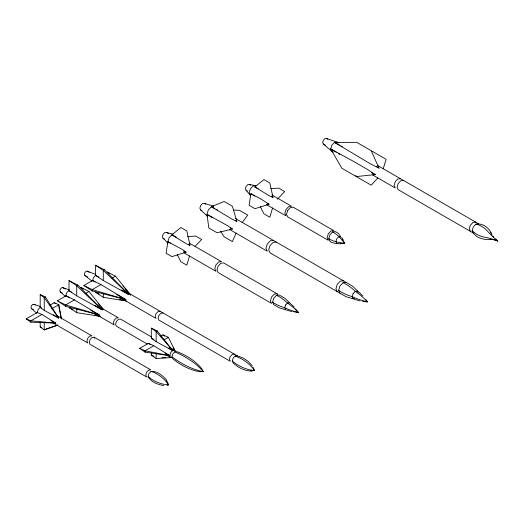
<?xml version="1.0" encoding="UTF-8"?>
<svg xmlns="http://www.w3.org/2000/svg" width="524" height="524" viewBox="0 0 524 524"><rect width="100%" height="100%" fill="white"/><g stroke="black" fill="none" stroke-linecap="round" stroke-linejoin="round"><path stroke-width="0.79" d="M250.911 193.742L249.09 205.284L254.998 208.696L269.087 204.236L260.002 198.465L250.911 193.742L254.808 196.218M189.544 255.967L186.819 265.19L180.911 261.784L177.276 254.644M272.559 208.041L269.834 217.263L263.926 213.851L260.29 206.711M37.283 312.448L41.9 314.452L55.754 323.112L30.818 322.181L26.2 318.847L37.283 312.448L38.134 309.586L40.191 307.411L40.191 294.619L45.385 296.951L58.662 318.075L44.232 310.411L40.191 307.411L41.678 308.079M65.821 295.608L66.672 292.739L68.729 290.565M163.678 385.546C157.763 384.609 150.866 382.114 148.102 376.435L148.954 373.566L151.01 371.392C157.318 370.946 162.925 375.669 166.691 380.326M200.155 371.765C190.009 370.226 180.695 365.169 172.796 358.757L171.944 356.877L172.796 354.008L174.852 351.833L176.909 351.63C186.406 355.265 195.445 360.807 201.851 368.817M251.992 371.038C244.918 371.11 238.165 367.776 233.134 362.936L232.283 361.056L233.134 358.187L235.191 356.012L237.248 355.809L242.966 357.958L248.048 361.324L252.286 365.765M291.724 311.577L279.279 307.843L273.757 304.667L272.604 302.125L273.757 298.254L276.534 295.326L279.305 295.051L284.82 298.248L294.278 307.156M333.238 152.176L331.83 151.357L330.729 148.927L331.83 145.214L334.495 142.404L337.155 142.142L338.563 142.954M340.502 243.876L334.797 243.306L331.351 242.304L329.937 241.25L328.79 238.702L329.937 234.837L332.714 231.903L335.491 231.628L338.524 233.39L341.176 237.739M360.067 300.933L346.128 296.748L339.938 293.191L338.655 290.342L339.938 286.012L343.05 282.724L346.161 282.416L352.338 285.999L362.929 295.981M491.171 239.579C483.98 239.92 474.999 238.296 472.222 230.612L473.323 226.905L475.982 224.095C482.355 223.028 488.741 227.455 491.27 233.18M383.227 168.702L386.129 159.322L371.673 150.971M236.206 232.997L232.387 241.59L224.121 236.815L220.611 231.313M242.167 222.68L247.695 215.082L239.422 210.307L233.717 210.052M377.87 177.983L371.195 185.188L356.739 176.837L355.678 175.612M212.947 206.561L211.395 206.718L231.936 219.097L236.841 221.41L232.387 206.24L224.121 201.465L211.395 206.718L208.283 210L206.993 214.336L208.814 227.979L217.087 232.754L232.446 229.027L227.992 225.929L206.993 214.336L212.351 217.65M195.026 246.47L201.655 239.501L195.747 236.088L187.743 236.507M277.497 199.12L284.67 191.568L278.761 188.155L270.764 188.575M254.834 186.937L263.926 179.594L269.834 183.007L273.017 197.437L269.382 195.865L254.834 186.937L258.247 188.719M45.385 296.951L44.232 297.612L44.232 310.411M77.893 285.082L76.74 285.744L76.74 295.857L102.232 309.907L77.893 285.082L69.011 280.615L69.011 290.728L76.74 295.857M104.44 269.749L103.287 270.417L103.287 280.523L128.78 294.58L104.44 269.749L95.558 265.288L95.558 275.395L93.501 277.569L92.65 280.438L83.899 285.488L92.204 290.951L125.871 299.617L100.955 284.565L92.65 280.438L95.204 282.115M50.029 305.092L54.182 302.695L58.799 304.693L61.426 318.965L58.957 306.789M57.345 300.822L66.103 295.765L74.408 299.892L99.324 314.944L65.651 306.285L57.345 300.822L65.651 304.948L99.324 314.944L90.783 310.241M41.9 314.452L30.818 320.845L26.2 318.847M51.876 308.695L58.799 304.693L58.799 306.029M74.408 299.892L65.651 304.948L65.651 306.285M85.608 293.427L88.975 291.482L103.628 309.704M100.955 284.565L92.204 289.621L83.899 285.488M112.162 278.093L115.529 276.155L130.679 294.999M45.385 329.262L44.232 329.923L40.191 326.924L40.191 322.129M157.292 330.919L156.139 331.587L156.139 341.694L172.907 350.713L157.292 330.919L151.312 328.135L151.312 338.242L156.139 341.694M139.653 348.336L148.403 343.286L153.807 345.735L169.999 355.75L145.05 352.121L139.653 348.336L145.05 350.792L169.999 355.75L165.073 353.111M160.96 336.035L162.977 334.869L168.374 337.318L175.461 351.676M153.807 345.735L145.05 350.792L145.05 352.121M164.34 339.657L168.374 337.318M167.051 385.402L168.571 384.891L167.313 381.708A33.529 19.362 0 0 0 166.311 380.535M46.125 329.013L57.922 325.044L44.232 329.923L44.232 322.725M170.49 243.319L167.896 241.669L182.889 249.804L186.072 252.168L171.983 256.629L166.075 253.216L167.896 241.669L169.042 237.798L171.82 234.87L180.911 227.521L186.819 230.933L189.996 245.363L186.361 243.791L171.82 234.87L176.595 237.365M375.217 174.61L356.261 176.562L341.805 168.217L330.729 148.927L352.973 161.071L367.435 169.416L375.217 174.61L371.68 172.881M337.155 142.142L326.511 138.454L324.913 138.611L323.315 140.301L322.653 142.521L323.315 143.982L331.83 151.357M249.411 184.494L247.747 184.664L246.084 186.42L245.389 188.738L246.084 190.264L250.361 195.301L249.208 192.76L250.361 188.889L253.138 185.961L255.915 185.686L249.411 184.494L250.655 185.214M400.533 178.73L397.867 178.998L395.207 181.808L394.107 185.516L395.207 187.952L372.675 174.944M403.48 180.433L400.821 180.701L398.155 183.505L397.054 187.219L398.155 189.655L473.323 233.049M213.72 206.174L204.347 203.417L202.48 203.6L200.613 205.572L199.841 208.172L200.613 209.875L207.694 216.615M173.103 234.202L166.396 232.427L164.733 232.591L163.062 234.346L162.375 236.671L163.062 238.197L167.955 243.116M273.476 240.457L270.364 240.765L267.253 244.046L265.969 248.383L267.253 251.225L229.348 229.342M475.7 222.13L473.034 222.392L470.375 225.202L469.275 228.909L470.375 231.346M276.22 242.036L273.109 242.343L269.998 245.632L268.707 249.961L269.998 252.81L339.938 293.191M340.646 236.56L338.714 236.75L336.788 238.787L335.989 241.479L336.788 243.241M95.414 274.327L87.338 271.163L86.106 271.281L84.868 272.585L84.357 274.307L84.868 275.434L92.27 281.336M69.332 289.87L62.782 287.643L61.544 287.761L60.312 289.065L59.801 290.787L60.312 291.914L65.52 296.473M40.734 306.678L33.922 304.3L32.684 304.424L31.453 305.728L30.942 307.444L31.453 308.577L36.922 313.287M343.416 280.838L340.305 281.146L337.201 284.427L335.91 288.763L337.201 291.606M277.124 293.787L274.353 294.062L271.576 296.997L270.423 300.868L271.576 303.409L218.128 272.552L216.975 270.011L218.128 266.14L220.905 263.205L223.683 262.93L277.124 293.787L277.7 295.064M160.161 311.302L158.104 311.505L156.047 313.68L155.196 316.548L156.047 318.428L120.206 297.737M163.069 312.985L161.012 313.188L158.955 315.356L158.104 318.225L158.955 320.112L230.226 361.259L229.374 359.372L230.226 356.503L232.283 354.335L234.339 354.132M289.366 302.82L287.44 303.01A36.117 20.855 60 0 0 276.534 295.326M354.545 298.457L353.104 298.601L352.213 296.623A40.453 23.357 0 0 1 338.655 290.342M94.196 337.201L92.139 337.404L90.082 339.572L89.231 342.441L90.082 344.327L146.648 376.985L145.796 375.099L146.648 372.23L148.705 370.062L150.761 369.859L94.196 337.201L94.765 338.458M151.312 352.737L151.312 355.076L156.139 358.521L171.315 357.538M161.975 357.728L165.879 357.623M169.783 357.519L171.348 357.473M334.495 142.404L356.739 142.351L371.195 150.696L378.983 168.093L370.592 163.947L334.495 142.404L339.493 145.141M250.78 370.835L254.507 370.52L252.915 367.141M340.253 243.536L344.713 243.365L342.631 239.416M98.977 293.944L95.558 292.222L103.287 297.35L126.395 300.927M73.111 309.612L69.011 307.555L76.74 312.684L100.641 316.378L94.379 315.14M119.361 299.512L125.642 300.704M199.48 371.339L203.469 371.719L202.205 369.597M267.816 203.712L269.087 204.236M183.524 251.114L186.072 252.168M235.191 356.012C242.802 358.848 249.902 363.761 254.507 370.52C246.346 369.918 238.538 366.224 232.283 361.056M40.191 326.924L41.678 327.592M230.219 228.006L232.446 229.027M332.714 231.903C337.639 234.483 341.307 239.055 344.713 243.365C339.283 242.566 333.487 241.682 328.79 238.702M151.312 338.242L153.971 339.48M151.312 355.076L153.971 356.307M174.852 351.833C185.47 356.575 195.812 362.831 203.469 371.719C191.948 369.531 181.356 363.702 171.944 356.877M115.529 276.155L107.224 272.022L109.778 273.705M88.975 291.482L80.67 287.349L83.231 289.032M98.977 277.111L95.558 275.395L103.287 280.523M69.011 290.728L71.742 292.097M50.907 320.55L55.754 323.112L30.818 320.845L30.818 322.181M211.395 206.718L214.86 208.578M216.248 209.325L217.637 210.072M340.921 145.921L342.349 146.7M116.616 294.521L125.871 299.617L92.204 289.621L92.204 290.951M377.293 165.315L478.648 223.833M326.511 138.454L327.834 139.22M323.315 143.982L325.306 145.135M271.989 194.961L291.56 206.26L288.783 206.535L286.006 209.469L284.853 213.34L286.006 215.881L266.434 204.583M246.084 190.264L247.328 190.985M235.564 218.567L346.161 282.416M204.347 203.417L205.716 204.209M200.613 209.875L201.982 210.668M189.295 243.084L221.501 261.673L218.724 261.948L215.947 264.882L214.794 268.747L215.947 271.294L183.747 252.699M166.396 232.427L168.499 233.638M163.062 238.197L164.464 239.003M123.618 290.204L237.248 355.809M87.338 271.163L89.303 272.297M84.868 275.434L87.488 276.947M98.053 306.101L118.326 317.806L116.263 318.009L114.206 320.184L113.354 323.046L114.206 324.932L93.94 313.228M151.488 336.952L120.533 319.083L118.476 319.286L116.42 321.461L115.568 324.323L116.42 326.21L147.368 344.078M169.776 347.51L174.702 350.353L172.645 350.556L170.588 352.731L169.737 355.599L170.588 357.479L166.363 355.043M62.782 287.643L65.271 289.078M60.312 291.914L62.179 292.995M56.232 315.284L91.883 335.864L89.827 336.067L87.77 338.242L86.918 341.111L87.77 342.991L52.118 322.404M33.922 304.3L35.219 305.053M31.453 308.577L33.398 309.704M121.136 289.955L128.78 294.58L103.287 270.417L95.558 265.288M94.582 305.282L102.232 309.907L76.74 285.744L69.011 280.615M330.729 148.927L336.29 152.307M338.38 153.578L339.768 154.423M168.833 348.185L172.907 350.713L156.139 331.587L151.312 328.135M53.35 314.741L55.341 315.992M56.671 316.824L58.662 318.075L44.232 297.612L40.191 294.619M66.103 295.765L69.292 297.868M376.37 166.331L378.983 168.093M162.977 334.869L164.778 336.133M148.403 343.286L150.205 344.543M235.512 220.466L236.841 221.41M54.182 302.695L55.498 303.645M271.38 196.179L273.017 197.437M188.909 244.525L189.996 245.363M122.826 285.96L123.874 287.172M124.915 288.383L130.646 295.045M98.361 303.717L99.927 305.531M100.968 306.743L103.058 309.167M341.936 237.876L343.05 239.455M173.215 347.582L175.075 351.021M358.023 292.438L357.427 291.115L355.265 291.331A40.453 23.357 60 0 0 343.05 282.724M285.508 309.494L284.715 307.732A36.117 20.855 0 0 1 272.604 302.125M156.139 353.078L156.139 358.521M103.287 293.466L103.287 297.35M76.74 308.793L76.74 312.684M472.222 230.612A23.783 13.729 0 0 0 483.128 236.913A52.105 30.084 0 0 1 497.8 241.033A52.105 30.084 60 0 1 486.894 230.396A23.783 13.729 60 0 0 475.982 224.095M490.169 239.193A52.105 30.084 60 0 1 492.2 239.481M493.575 239.763A52.105 30.084 60 0 1 494.97 240.116M495.671 240.32A52.105 30.084 60 0 1 497.8 241.033A52.105 30.084 0 0 1 495.586 239.049M493.647 236.966A52.105 30.084 0 0 1 492.789 235.892M492.003 234.798A52.105 30.084 0 0 1 490.654 232.564M364.534 301.516A55.426 32.003 60 0 0 367.481 301.909A55.426 32.003 0 0 0 365.66 299.551M363.78 301.366A55.426 32.003 60 0 1 362.261 300.999M295.713 312.101A49.492 28.571 60 0 0 298.346 312.455A49.492 28.571 0 0 0 295.313 308.826M295.038 311.963A49.492 28.571 60 0 1 293.001 311.452M148.102 376.435A33.529 19.362 0 0 0 163.056 384.164L168.571 384.891L165.184 380.476A33.529 19.362 60 0 0 151.01 371.392M287.663 210.425L286.51 214.296L287.663 216.838L328.279 240.287L327.133 237.745L328.279 233.874L331.057 230.946L333.834 230.671L293.217 207.222L290.44 207.497L287.663 210.425M285.508 305.04L284.715 307.732A49.492 28.571 0 0 0 298.346 312.455A49.492 28.571 60 0 0 287.44 303.01L285.508 305.04M353.104 293.61L352.213 296.623A55.426 32.003 0 0 0 367.481 301.909A55.426 32.003 60 0 0 355.265 291.331L353.104 293.61"/></g></svg>
